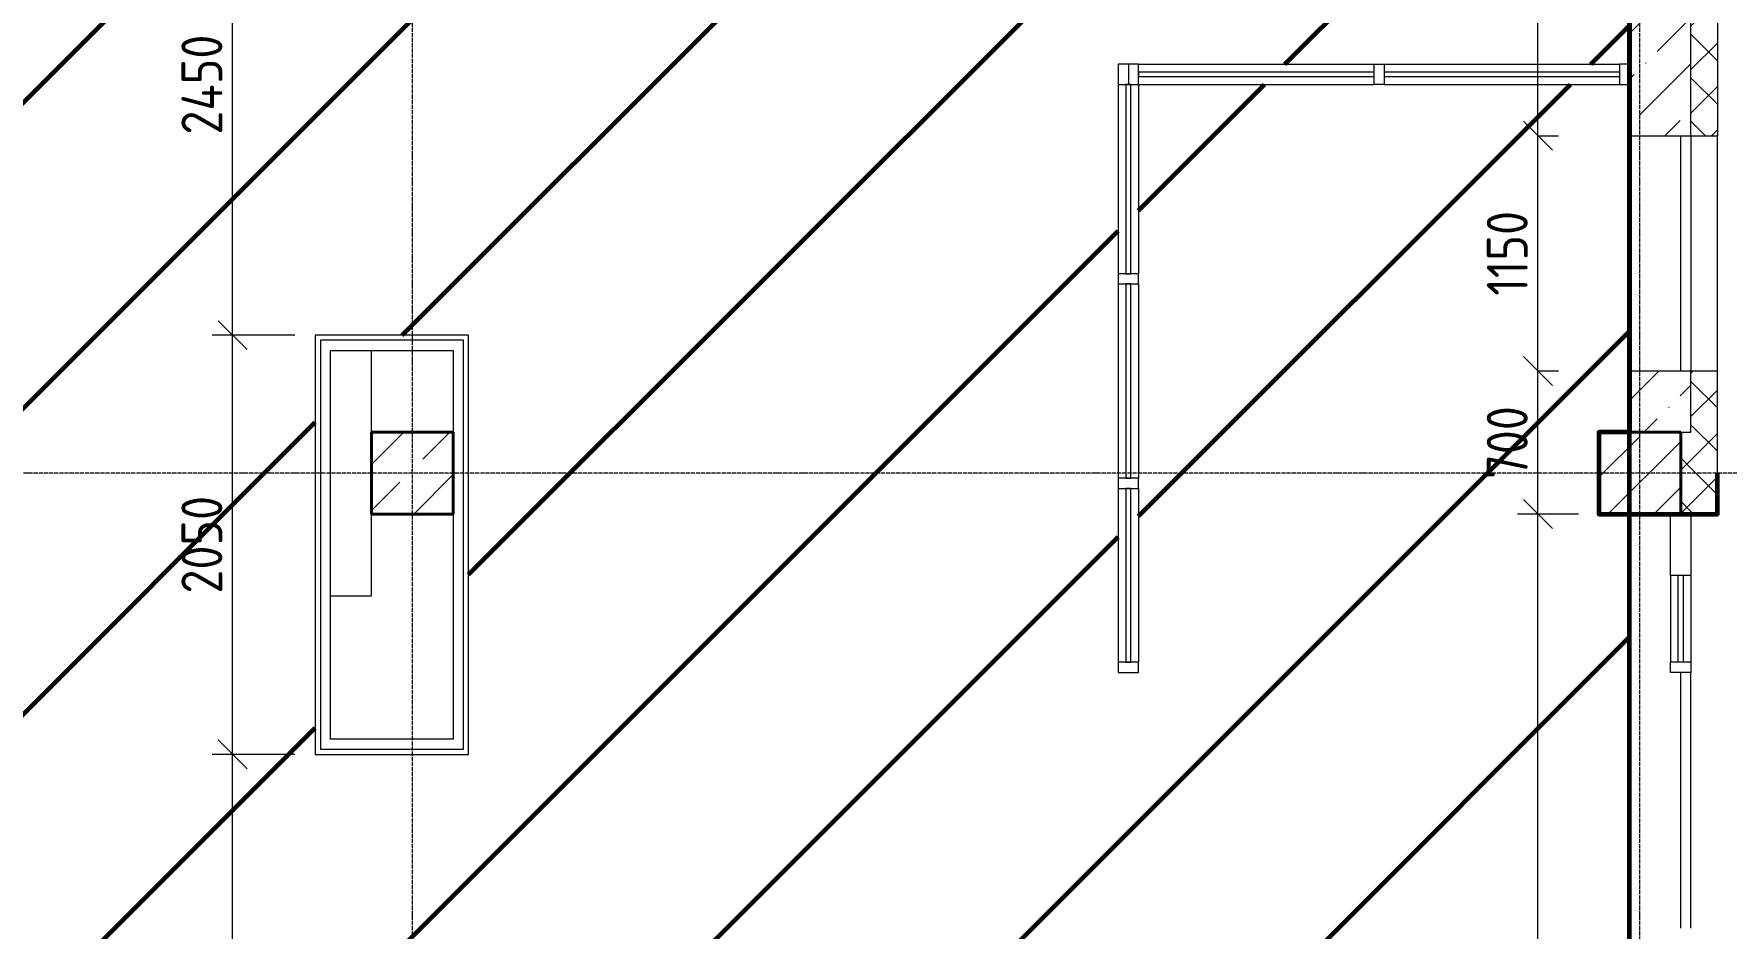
# Model space of a CAD drawing. Header units: millimetres. Extents: x -56773 to 323062, y -262288 to 76460.
# Drawn here: x -9767 to -1494, y -36285 to -31911 of the extents above; entities that cross this region are included whole.
import ezdxf

# ---------------------------------------------------------------- set-up
doc = ezdxf.new("R2010")
doc.units = ezdxf.units.MM
doc.linetypes.add('ADSK_Линия сетки', pattern=[25, 20, -2.5, 0, -2.5])
for name, color, linetype, lineweight in [('1.1)Стяжка керамзит  2 этаж', 5, 'Continuous', 60), ('3.1 Штукатурка внешн стен', 5, 'Continuous', 60), ('Витраж', 7, 'Continuous', 9), ('Несущие колонны', 7, 'Continuous', 18), ('Оси', 7, 'Continuous', 9), ('Панели витража', 7, 'Continuous', 9), ('Перекрытие', 7, 'Continuous', 18), ('Размеры', 7, 'Continuous', 9), ('Стены внутренние', 7, 'Continuous', 18), ('Стены наружные', 7, 'Continuous', 18), ('Стены несущие', 7, 'Continuous', 30), ('Стены отделка', 7, 'Continuous', 30), ('Стены штриховка', 7, 'Continuous', 9)]:
    doc.layers.add(name, color=color, linetype=linetype, lineweight=lineweight)
doc.styles.add('GOST Common_3', font='', dxfattribs={"width": 0.9, "height": 200})
doc.styles.get('GOST Common_3').set_extended_font_data('GOST Common')
doc.dimstyles.new('ADSK_Основной_2_0_1', dxfattribs={"dimscale": 304.8, "dimtxt": 201.142999, "dimasz": 0.463911, "dimexe": 0.328084, "dimexo": 0.328084, "dimgap": 0.164042, "dimtad": 1, "dimdec": 3, "dimrnd": 0.001, "dimdsep": 46, "dimtxsty": 'GOST Common_3', "dimblk1": 'OBLIQUE', "dimblk2": 'OBLIQUE', "dimsah": 1, "dimcen": 0.09, "dimdle": 0.328084, "dimazin": 2, "dimtfac": 1, "dimtdec": 4, "dimtix": 1, "dimtmove": 1, "dimatfit": 3, "dimfxl": 1, "dimtvp": 1, "dimtolj": 1, "dimtzin": 0, "dimlwd": 20, "dimlwe": 20, "dimarcsym": 2})
doc.dimstyles.new('ADSK_Основной_2_0_2', dxfattribs={"dimscale": 304.8, "dimtxt": 201.142999, "dimasz": 0.463911, "dimexe": 0.328084, "dimexo": 0.328084, "dimgap": 0.164042, "dimtad": 1, "dimdec": 3, "dimrnd": 0.001, "dimdsep": 46, "dimtxsty": 'GOST Common_3', "dimblk1": 'OBLIQUE', "dimblk2": 'OBLIQUE', "dimsah": 1, "dimcen": 0.09, "dimdle": 0.328084, "dimazin": 2, "dimtfac": 1, "dimtdec": 4, "dimtix": 1, "dimtmove": 0, "dimatfit": 3, "dimfxl": 1, "dimtvp": 1, "dimtolj": 1, "dimtzin": 0, "dimlwd": 20, "dimlwe": 20, "dimarcsym": 2})
pattern_1 = [(45, (1283.93, -48864.63), (-224.5064, 224.5064), []), (45, (1508.44, -48864.63), (-224.5064, 224.5064), [396.875, -79.375, 3.353, -76.022])]
pattern_2 = [(45, (1283.93, -48864.63), (-106.066, 106.066), []), (135, (1283.93, -48864.63), (-106.066, -106.066), [])]

# ---------------------------------------------------------------- blocks, each defined once
blk = doc.blocks.new('ADSK_КолоннаЖБ_Прямоугольная - 400x400 мм-1807142-Кладочный план 1-го этажа')
at = {"layer": 'Несущие колонны', "lineweight": 40}
for p, q in [((-200, 200), (200, 200)), ((-200, -200), (-200, 200)), ((200, 200), (200, -200)), ((200, -200), (-200, -200))]:
    blk.add_line(p, q, dxfattribs=at)
blk = doc.blocks.new('Прямоугольный импост - 300х100 уширенный профиль-3396089-Кладочный план 1-го этажа')
at = {"layer": 'Витраж', "lineweight": 18}
for p, q in [((0, 50), (-300, 50)), ((-300, 50), (-300, -50)), ((0, 50), (0, -50)), ((-300, -50), (0, -50))]:
    blk.add_line(p, q, dxfattribs=at)
blk = doc.blocks.new('Системная панель - ADSK_Cтеклопакет_25 мм-3521536-Кладочный план 1-го этажа')
at = {"layer": 'Панели витража', "lineweight": 18}
for p, q in [((-575, 12.5), (575, 12.5)), ((-575, -12.5), (-575, 12.5)), ((575, -12.5), (575, 12.5)), ((575, -12.5), (-575, -12.5))]:
    blk.add_line(p, q, dxfattribs=at)
blk = doc.blocks.new('Прямоугольный импост - 300х100 уширенный профиль-3525578-Кладочный план 1-го этажа')
at = {"layer": 'Витраж'}
for p, q in [((-4450, 16805), (-3300, 16805)), ((-4450, 16705), (-3300, 16705))]:
    blk.add_line(p, q, dxfattribs=at)
blk = doc.blocks.new('Прямоугольный импост - 50х100 мм-3521548-Кладочный план 1-го этажа')
at = {"layer": 'Витраж', "lineweight": 18}
for p, q in [((-50, 50), (0, 50)), ((-50, -50), (-50, 50)), ((0, 50), (0, -50)), ((0, -50), (-50, -50))]:
    blk.add_line(p, q, dxfattribs=at)
blk = doc.blocks.new('Квадратный угловой импост - 100х100 мм-3520843-Кладочный план 1-го этажа')
at = {"layer": 'Витраж', "lineweight": 18}
for p, q in [((-50, 50), (50, 50)), ((-50, -50), (-50, 50)), ((50, 50), (50, -50)), ((50, -50), (-50, -50))]:
    blk.add_line(p, q, dxfattribs=at)
blk = doc.blocks.new('Системная панель - ADSK_Cтеклопакет_25-3520712-Кладочный план 1-го этажа')
at = {"layer": 'Панели витража', "lineweight": 18}
for p, q in [((425, 12.5), (-425, 12.5)), ((-425, 12.5), (-425, -12.5)), ((425, -12.5), (425, 12.5)), ((-425, -12.5), (425, -12.5))]:
    blk.add_line(p, q, dxfattribs=at)
blk = doc.blocks.new('Прямоугольный импост - 50х100-V5-Кладочный план 1-го этажа')
at = {"layer": 'Витраж', "lineweight": 18}
for p, q in [((-25, 50), (25, 50)), ((-25, -50), (-25, 50)), ((25, 50), (25, -50)), ((25, -50), (-25, -50))]:
    blk.add_line(p, q, dxfattribs=at)
blk = doc.blocks.new('Прямоугольный импост - 300х100 уширенный профиль-3520708-Кладочный план 1-го этажа')
at = {"layer": 'Витраж'}
for p, q in [((-5750, 14730), (-5750, 13880)), ((-5650, 14730), (-5650, 13880))]:
    blk.add_line(p, q, dxfattribs=at)
blk = doc.blocks.new('Системная панель - ADSK_Cтеклопакет_25-3396093-Кладочный план 1-го этажа')
at = {"layer": 'Панели витража', "lineweight": 18}
for p, q in [((-212.5, 12.5), (212.5, 12.5)), ((-212.5, -12.5), (-212.5, 12.5)), ((212.5, -12.5), (212.5, 12.5)), ((212.5, -12.5), (-212.5, -12.5))]:
    blk.add_line(p, q, dxfattribs=at)
blk = doc.blocks.new('Прямоугольный импост - 300х100 уширенный профиль-3396085-Кладочный план 1-го этажа')
at = {"layer": 'Витраж'}
for p, q in [((-3050, 14305), (-3050, 13880)), ((-2950, 14305), (-2950, 13880))]:
    blk.add_line(p, q, dxfattribs=at)
blk = doc.blocks.new('Прямоугольный импост - 50х100-3396088-Кладочный план 1-го этажа')
at = {"layer": 'Витраж', "lineweight": 18}
for p, q in [((25, 50), (-25, 50)), ((-25, 50), (-25, -50)), ((25, 50), (25, -50)), ((-25, -50), (25, -50))]:
    blk.add_line(p, q, dxfattribs=at)
blk = doc.blocks.new('Системная панель - ADSK_Cтеклопакет_25-3520858-Кладочный план 1-го этажа')
at = {"layer": 'Панели витража', "lineweight": 18}
for p, q in [((475, 12.5), (-475, 12.5)), ((-475, 12.5), (-475, -12.5)), ((475, -12.5), (475, 12.5)), ((-475, -12.5), (475, -12.5))]:
    blk.add_line(p, q, dxfattribs=at)
blk = doc.blocks.new('Прямоугольный импост - 300х100 уширенный профиль-3520853-Кладочный план 1-го этажа')
at = {"layer": 'Витраж'}
for p, q in [((-5750, 15730), (-5750, 14780)), ((-5650, 15730), (-5650, 14780))]:
    blk.add_line(p, q, dxfattribs=at)
blk = doc.blocks.new('Прямоугольный импост - 50х100-V9-Кладочный план 1-го этажа')
at = {"layer": 'Витраж', "lineweight": 18}
for p, q in [((-25, 50), (25, 50)), ((-25, -50), (-25, 50)), ((25, 50), (25, -50)), ((25, -50), (-25, -50))]:
    blk.add_line(p, q, dxfattribs=at)
blk = doc.blocks.new('Системная панель - ADSK_Cтеклопакет_25-3520860-Кладочный план 1-го этажа')
at = {"layer": 'Панели витража', "lineweight": 18}
for p, q in [((462.5, 12.5), (-462.5, 12.5)), ((-462.5, 12.5), (-462.5, -12.5)), ((462.5, -12.5), (462.5, 12.5)), ((-462.5, -12.5), (462.5, -12.5))]:
    blk.add_line(p, q, dxfattribs=at)
blk = doc.blocks.new('Прямоугольный импост - 300х100 уширенный профиль-3520856-Кладочный план 1-го этажа')
at = {"layer": 'Витраж'}
for p, q in [((-5750, 16705), (-5750, 15780)), ((-5650, 16705), (-5650, 15780))]:
    blk.add_line(p, q, dxfattribs=at)
blk = doc.blocks.new('Прямоугольный импост - 50х100 мм-3521226-Кладочный план 1-го этажа')
at = {"layer": 'Витраж', "lineweight": 18}
for p, q in [((0, 50), (-50, 50)), ((-50, 50), (-50, -50)), ((0, 50), (0, -50)), ((-50, -50), (0, -50))]:
    blk.add_line(p, q, dxfattribs=at)
blk = doc.blocks.new('Прямоугольный импост - 50х100 мм-3525556-Кладочный план 1-го этажа')
at = {"layer": 'Витраж', "lineweight": 18}
for p, q in [((25, 50), (-25, 50)), ((-25, 50), (-25, -50)), ((25, 50), (25, -50)), ((-25, -50), (25, -50))]:
    blk.add_line(p, q, dxfattribs=at)
blk = doc.blocks.new('_Oblique')
at = {"color": 0, "linetype": 'ByBlock', "lineweight": -2}
blk.add_line((-0.5, -0.5), (0.5, 0.5), dxfattribs=at)
blk = doc.blocks.new('*D4029')
at = {"layer": 'Defpoints', "color": 0, "transparency": 16777216}
for p in [(-2414, -34259.7), (-2116.1, -34259.7), (-2216.1, -38879.7)]:
    blk.add_point(p, dxfattribs=at)
at = {"layer": 'Размеры', "color": 0, "lineweight": 20, "transparency": 16777216}
for p, q in [((-2414, -38979.7), (-2414, -34159.7)), ((-2216.1, -34259.7), (-2514, -34259.7)), ((-2316.1, -38879.7), (-2514, -38879.7))]:
    blk.add_line(p, q, dxfattribs=at)
at = {"layer": 'Размеры', "color": 0, "lineweight": 20, "transparency": 16777216, "xscale": 141.4, "yscale": 141.4, "zscale": 141.4}
for p, rotation in [((-2414, -34259.7), 90), ((-2414, -38879.7), 270)]:
    blk.add_blockref('_Oblique', p, dxfattribs=dict(at, rotation=rotation))
at = {"layer": 'Размеры', "color": 0, "lineweight": 9, "transparency": 16777216, "insert": (-2564, -36569.7), "char_height": 200, "width": 625.93, "attachment_point": 5, "rotation": 90, "style": 'GOST Common_3'}
blk.add_mtext('\\A1;4620', dxfattribs=at)
blk = doc.blocks.new('*D4030')
at = {"layer": 'Defpoints', "color": 0, "transparency": 16777216}
for p in [(-2514, -33559.7), (-2414, -33559.7), (-2116.1, -34259.7)]:
    blk.add_point(p, dxfattribs=at)
at = {"layer": 'Размеры', "color": 0, "lineweight": 20, "transparency": 16777216}
for p, q in [((-2414, -34359.7), (-2414, -33459.7)), ((-2414, -33559.7), (-2314, -33559.7)), ((-2216.1, -34259.7), (-2514, -34259.7))]:
    blk.add_line(p, q, dxfattribs=at)
at = {"layer": 'Размеры', "color": 0, "lineweight": 20, "transparency": 16777216, "xscale": 141.4, "yscale": 141.4, "zscale": 141.4}
for p, rotation in [((-2414, -33559.7), 90), ((-2414, -34259.7), 270)]:
    blk.add_blockref('_Oblique', p, dxfattribs=dict(at, rotation=rotation))
at = {"layer": 'Размеры', "color": 0, "lineweight": 9, "transparency": 16777216, "insert": (-2564, -33909.7), "char_height": 200, "width": 454.106, "attachment_point": 5, "rotation": 90, "style": 'GOST Common_3'}
blk.add_mtext('\\A1;700', dxfattribs=at)
blk = doc.blocks.new('*D4031')
at = {"layer": 'Defpoints', "color": 0, "transparency": 16777216}
for p in [(-2514, -32409.7), (-2414, -32409.7), (-2514, -33559.7)]:
    blk.add_point(p, dxfattribs=at)
at = {"layer": 'Размеры', "color": 0, "lineweight": 20, "transparency": 16777216}
for p, q in [((-2414, -33659.7), (-2414, -32309.7)), ((-2414, -32409.7), (-2314, -32409.7)), ((-2414, -33559.7), (-2314, -33559.7))]:
    blk.add_line(p, q, dxfattribs=at)
at = {"layer": 'Размеры', "color": 0, "lineweight": 20, "transparency": 16777216, "xscale": 141.4, "yscale": 141.4, "zscale": 141.4}
for p, rotation in [((-2414, -32409.7), 90), ((-2414, -33559.7), 270)]:
    blk.add_blockref('_Oblique', p, dxfattribs=dict(at, rotation=rotation))
at = {"layer": 'Размеры', "color": 0, "lineweight": 9, "transparency": 16777216, "insert": (-2564, -32984.7), "char_height": 200, "width": 515.472, "attachment_point": 5, "rotation": 90, "style": 'GOST Common_3'}
blk.add_mtext('\\A1;1150', dxfattribs=at)
blk = doc.blocks.new('*D4032')
at = {"layer": 'Defpoints', "color": 0, "transparency": 16777216}
for p in [(-2514, -30509.7), (-2414, -30509.7), (-2514, -32409.7)]:
    blk.add_point(p, dxfattribs=at)
at = {"layer": 'Размеры', "color": 0, "lineweight": 20, "transparency": 16777216}
for p, q in [((-2414, -30409.7), (-2414, -30782.3)), ((-2414, -30509.7), (-2314, -30509.7)), ((-2414, -32509.7), (-2414, -31482.3)), ((-2414, -32409.7), (-2314, -32409.7))]:
    blk.add_line(p, q, dxfattribs=at)
at = {"layer": 'Размеры', "color": 0, "lineweight": 20, "transparency": 16777216, "xscale": 141.4, "yscale": 141.4, "zscale": 141.4}
for p, rotation in [((-2414, -30509.7), 90), ((-2414, -32409.7), 270)]:
    blk.add_blockref('_Oblique', p, dxfattribs=dict(at, rotation=rotation))
at = {"layer": 'Размеры', "color": 0, "lineweight": 9, "transparency": 16777216, "insert": (-2725.4, -31412.5), "char_height": 200, "width": 560.473, "attachment_point": 1, "rotation": 90, "line_spacing_factor": 1.022761, "style": 'GOST Common_3'}
blk.add_mtext('\\A1;1900', dxfattribs=at)
blk = doc.blocks.new('*D3914')
at = {"layer": 'Defpoints', "color": 0, "transparency": 16777216}
for p in [(-8795.2, -35434.7), (-8391.1, -35434.7), (-8191.1, -38784.7)]:
    blk.add_point(p, dxfattribs=at)
at = {"layer": 'Размеры', "color": 0, "lineweight": 20, "transparency": 16777216}
for p, q in [((-8795.2, -38884.7), (-8795.2, -35334.7)), ((-8491.1, -35434.7), (-8895.2, -35434.7)), ((-8291.1, -38784.7), (-8895.2, -38784.7))]:
    blk.add_line(p, q, dxfattribs=at)
at = {"layer": 'Размеры', "color": 0, "lineweight": 20, "transparency": 16777216, "xscale": 141.4, "yscale": 141.4, "zscale": 141.4}
for p, rotation in [((-8795.2, -35434.7), 90), ((-8795.2, -38784.7), 270)]:
    blk.add_blockref('_Oblique', p, dxfattribs=dict(at, rotation=rotation))
at = {"layer": 'Размеры', "color": 0, "lineweight": 9, "transparency": 16777216, "insert": (-8945.2, -37109.7), "char_height": 200, "width": 605.475, "attachment_point": 5, "rotation": 90, "style": 'GOST Common_3'}
blk.add_mtext('\\A1;3350', dxfattribs=at)
blk = doc.blocks.new('*D3915')
at = {"layer": 'Defpoints', "color": 0, "transparency": 16777216}
for p in [(-8795.2, -33384.7), (-8391.1, -33384.7), (-8391.1, -35434.7)]:
    blk.add_point(p, dxfattribs=at)
at = {"layer": 'Размеры', "color": 0, "lineweight": 20, "transparency": 16777216}
for p, q in [((-8795.2, -35534.7), (-8795.2, -33284.7)), ((-8491.1, -33384.7), (-8895.2, -33384.7)), ((-8491.1, -35434.7), (-8895.2, -35434.7))]:
    blk.add_line(p, q, dxfattribs=at)
at = {"layer": 'Размеры', "color": 0, "lineweight": 20, "transparency": 16777216, "xscale": 141.4, "yscale": 141.4, "zscale": 141.4}
for p, rotation in [((-8795.2, -33384.7), 90), ((-8795.2, -35434.7), 270)]:
    blk.add_blockref('_Oblique', p, dxfattribs=dict(at, rotation=rotation))
at = {"layer": 'Размеры', "color": 0, "lineweight": 9, "transparency": 16777216, "insert": (-8945.2, -34409.7), "char_height": 200, "width": 605.475, "attachment_point": 5, "rotation": 90, "style": 'GOST Common_3'}
blk.add_mtext('\\A1;2050', dxfattribs=at)
blk = doc.blocks.new('*D3916')
at = {"layer": 'Defpoints', "color": 0, "transparency": 16777216}
for p in [(-8795.2, -30934.7), (-8491.1, -30934.7), (-8391.1, -33384.7)]:
    blk.add_point(p, dxfattribs=at)
at = {"layer": 'Размеры', "color": 0, "lineweight": 20, "transparency": 16777216}
for p, q in [((-8795.2, -33484.7), (-8795.2, -30834.7)), ((-8591.1, -30934.7), (-8895.2, -30934.7)), ((-8491.1, -33384.7), (-8895.2, -33384.7))]:
    blk.add_line(p, q, dxfattribs=at)
at = {"layer": 'Размеры', "color": 0, "lineweight": 20, "transparency": 16777216, "xscale": 141.4, "yscale": 141.4, "zscale": 141.4}
for p, rotation in [((-8795.2, -30934.7), 90), ((-8795.2, -33384.7), 270)]:
    blk.add_blockref('_Oblique', p, dxfattribs=dict(at, rotation=rotation))
at = {"layer": 'Размеры', "color": 0, "lineweight": 9, "transparency": 16777216, "insert": (-8945.2, -32159.7), "char_height": 200, "width": 625.93, "attachment_point": 5, "rotation": 90, "style": 'GOST Common_3'}
blk.add_mtext('\\A1;2450', dxfattribs=at)

msp = doc.modelspace()

# ---------------------------------------------------------------- hatches: boundary and pattern name
at = {"layer": '1.1)Стяжка керамзит  2 этаж', "transparency": 33554687}
h = msp.add_hatch(dxfattribs=at)
h.set_pattern_fill('ANSI31', color=5, scale=333)
h.paths.add_polyline_path([(3658.9343, -39509.6624), (3283.9343, -39509.6624), (1683.9343, -39509.6624), (483.9343, -39509.6624), (-716.0657, -39509.6624), (-1641.0657, -39509.6624), (-1641.0657, -41084.6624), (-2391.0657, -41084.6624), (-2391.0657, -41134.6624), (-2391.0657, -41359.6624), (-2391.0657, -41409.6624), (-2491.0657, -41409.6624), (-2491.0657, -42609.6624), (-2391.0657, -42609.6624), (-2391.0657, -42659.6624), (-2391.0657, -45134.6624), (-2391.0657, -45184.6624), (-2366.0657, -45184.6624), (3658.9343, -45184.6624)])
h.paths.add_polyline_path([(-5466.0657, -50134.6624), (-11741.0657, -50134.6624), (-11741.0657, -55809.6624), (-8116.0657, -55809.6624), (-8116.0657, -55659.6624), (-7716.0657, -55659.6624), (-7716.0657, -55809.6624), (-5466.0657, -55809.6624)])
h.paths.add_polyline_path([(-11741.0657, -53484.6624), (-11866.0657, -53484.6624), (-11866.0657, -53359.6624), (-12591.0657, -53359.6624), (-12591.0657, -52809.6624), (-18266.0657, -52809.6624), (-18266.0657, -55659.6624), (-18116.0657, -55659.6624), (-18116.0657, -55809.6624), (-17516.0657, -55809.6624), (-15916.0657, -55809.6624), (-14716.0657, -55809.6624), (-13116.0657, -55809.6624), (-12591.0657, -55809.6624), (-12591.0657, -54809.6624), (-11866.0657, -54809.6624), (-11866.0657, -54684.6624), (-11741.0657, -54684.6624)])
h.paths.add_polyline_path([(-11741.0657, -50959.6624), (-11866.0657, -50959.6624), (-11866.0657, -50834.6624), (-12591.0657, -50834.6624), (-12591.0657, -49684.6624), (-18116.0657, -49684.6624), (-18116.0657, -50059.6624), (-18266.0657, -50059.6624), (-18266.0657, -50659.6624), (-18266.0657, -52259.6624), (-18266.0657, -52684.6624), (-12591.0657, -52684.6624), (-12591.0657, -52284.6624), (-11866.0657, -52284.6624), (-11866.0657, -52159.6624), (-11741.0657, -52159.6624)])
h.paths.add_polyline_path([(-12591.0657, -48084.6624), (-11866.0657, -48084.6624), (-11866.0657, -47959.6624), (-11741.0657, -47959.6624), (-11741.0657, -46759.6624), (-11866.0657, -46759.6624), (-11866.0657, -46634.6624), (-12591.0657, -46634.6624), (-12591.0657, -45359.6624), (-18116.0657, -45359.6624), (-18116.0657, -45659.6624), (-18266.0657, -45659.6624), (-18266.0657, -46859.6624), (-18266.0657, -48459.6624), (-18266.0657, -49559.6624), (-12591.0657, -49559.6624)])
h.paths.add_polyline_path([(-8241.0657, -49284.6624), (-11741.0657, -49284.6624), (-11741.0657, -50134.6624), (-8241.0657, -50134.6624)])
h.paths.add_polyline_path([(-2491.0657, -39229.6624), (-2506.0657, -39229.6624), (-3396.0657, -39229.6624), (-3446.0657, -39229.6624), (-4366.0657, -39229.6624), (-4416.0657, -39229.6624), (-4466.0657, -39229.6624), (-7641.0657, -39229.6624), (-7641.0657, -40134.6624), (-8191.0657, -40134.6624), (-8191.0657, -39229.6624), (-11616.0657, -39229.6624), (-11616.0657, -42834.6624), (-11741.0657, -42834.6624), (-11741.0657, -49284.6624), (-8241.0657, -49284.6624), (-2491.0657, -49284.6624)])
h.paths.add_polyline_path([(-8191.0657, -45984.6624), (-8191.0657, -44784.6624), (-7391.0657, -44784.6624), (-7391.0657, -45984.6624)], flags=16)
h.paths.add_polyline_path([(-8166.0657, -45959.6624), (-8166.0657, -44809.6624), (-7416.0657, -44809.6624), (-7416.0657, -45959.6624)], flags=0)
h.paths.add_polyline_path([(-8116.0657, -45909.6624), (-8116.0657, -44859.6624), (-7466.0657, -44859.6624), (-7466.0657, -45909.6624)], flags=0)
h.paths.add_polyline_path([(-8116.0657, -45659.6624), (-8116.0657, -45259.6624), (-7716.0657, -45259.6624), (-7716.0657, -45659.6624)], flags=0)
h.paths.add_polyline_path([(-11741.0657, -42834.6624), (-11866.0657, -42834.6624), (-11866.0657, -42709.6624), (-11741.0657, -42709.6624), (-11741.0657, -40234.6624), (-13941.0657, -40234.6624), (-13941.0657, -42709.6624), (-13066.0657, -42709.6624), (-13066.0657, -42834.6624), (-14271.0657, -42834.6624), (-14271.0657, -42709.6624), (-14241.0657, -42709.6624), (-14241.0657, -40509.6624), (-14391.0657, -40509.6624), (-14391.0657, -40384.6624), (-14241.0657, -40384.6624), (-14241.0657, -38334.6624), (-15516.0657, -38334.6624), (-15516.0657, -40384.6624), (-15291.0657, -40384.6624), (-15291.0657, -40509.6624), (-15516.0657, -40509.6624), (-15516.0657, -41509.6624), (-15691.0657, -41509.6624), (-15691.0657, -42709.6624), (-15171.0657, -42709.6624), (-15171.0657, -42834.6624), (-17141.0657, -42834.6624), (-17141.0657, -42709.6624), (-15816.0657, -42709.6624), (-15816.0657, -39784.6624), (-16016.0657, -39784.6624), (-16016.0657, -39734.6624), (-15816.0657, -39734.6624), (-15816.0657, -38134.6624), (-16916.0657, -38134.6624), (-16916.0657, -39734.6624), (-16756.0657, -39734.6624), (-16756.0657, -39784.6624), (-17166.0657, -39784.6624), (-17166.0657, -39734.6624), (-16966.0657, -39734.6624), (-16966.0657, -38134.6624), (-18041.0657, -38134.6624), (-18041.0657, -39734.6624), (-17906.0657, -39734.6624), (-17906.0657, -39784.6624), (-18266.0657, -39784.6624), (-18266.0657, -40259.6624), (-18266.0657, -41859.6624), (-18266.0657, -42709.6624), (-18041.0657, -42709.6624), (-18041.0657, -42834.6624), (-18266.0657, -42834.6624), (-18266.0657, -43059.6624), (-18266.0657, -44659.6624), (-18266.0657, -45234.6624), (-11741.0657, -45234.6624)])
h.paths.add_polyline_path([(-11616.0657, -38084.6624), (-11741.0657, -38084.6624), (-11741.0657, -37859.6624), (-14116.0657, -37859.6624), (-14116.0657, -39834.6624), (-12541.0657, -39834.6624), (-12541.0657, -39234.6624), (-11741.0657, -39234.6624), (-11741.0657, -39229.6624), (-11741.0657, -38984.6624), (-11616.0657, -38984.6624)])
h.paths.add_polyline_path([(-1966.0657, -34259.6624), (-2116.0657, -34259.6624), (-2116.0657, -33859.6624), (-1966.0657, -33859.6624), (-1966.0657, -30509.6624), (-2366.0657, -30509.6624), (-2366.0657, -30384.6624), (-2116.0657, -30384.6624), (-2116.0657, -30059.6624), (-1966.0657, -30059.6624), (-1966.0657, -26369.6624), (-4216.0657, -26369.6624), (-4216.0657, -25109.6624), (-7141.0657, -25109.6624), (-7141.0657, -25334.6624), (-7641.0657, -25334.6624), (-7641.0657, -30384.6624), (-3541.0657, -30384.6624), (-3541.0657, -30059.6624), (-3416.0657, -30059.6624), (-3416.0657, -30384.6624), (-3266.0657, -30384.6624), (-3266.0657, -30509.6624), (-3541.0657, -30509.6624), (-7641.0657, -30509.6624), (-7641.0657, -30934.6624), (-8491.0657, -30934.6624), (-8491.0657, -30909.6624), (-8491.0657, -25109.6624), (-11616.0657, -25109.6624), (-11616.0657, -37734.6624), (-9815.0657, -37734.6624), (-9815.0657, -37859.6624), (-11616.0657, -37859.6624), (-11616.0657, -39229.6624), (-8191.0657, -39229.6624), (-8191.0657, -38784.6624), (-7641.0657, -38784.6624), (-7641.0657, -39229.6624), (-4466.0657, -39229.6624), (-4416.0657, -39229.6624), (-4366.0657, -39229.6624), (-3446.0657, -39229.6624), (-3396.0657, -39229.6624), (-2506.0657, -39229.6624), (-2491.0657, -39229.6624), (-1966.0657, -39229.6624)])
h.paths.add_polyline_path([(-8391.0657, -35434.6624), (-8391.0657, -33384.6624), (-7641.0657, -33384.6624), (-7641.0657, -35434.6624)], flags=16)
h.paths.add_polyline_path([(-8366.0657, -35409.6624), (-8366.0657, -33409.6624), (-7666.0657, -33409.6624), (-7666.0657, -35409.6624)], flags=0)
h.paths.add_polyline_path([(-8316.0657, -35359.6624), (-8316.0657, -33459.6624), (-7716.0657, -33459.6624), (-7716.0657, -35359.6624)], flags=0)
h.paths.add_polyline_path([(-8116.0657, -34259.6624), (-8116.0657, -33859.6624), (-7716.0657, -33859.6624), (-7716.0657, -34259.6624)], flags=0)
h.paths.add_polyline_path([(-4526.6157, -36609.6624), (-4526.6157, -35959.6624), (-4512.6157, -35959.6624), (-4512.6157, -36609.6624)], flags=16)
h.paths.add_polyline_path([(-4466.0657, -36334.6624), (-4466.0657, -36284.6624), (-4366.0657, -36284.6624), (-4366.0657, -36334.6624), (-4366.0657, -37054.6624), (-4366.0657, -37104.6624), (-4466.0657, -37104.6624), (-4466.0657, -37054.6624)], flags=16)
h.paths.add_polyline_path([(-4428.5657, -37054.6624), (-4428.5657, -36334.6624), (-4403.5657, -36334.6624), (-4403.5657, -37054.6624)], flags=0)
h.paths.add_polyline_path([(-4526.6157, -35359.6624), (-4526.6157, -34709.6624), (-4512.6157, -34709.6624), (-4512.6157, -35359.6624)], flags=16)
h.paths.add_polyline_path([(-4466.0657, -38554.6624), (-4366.0657, -38554.6624), (-4366.0657, -38604.6624), (-4366.0657, -39129.6624), (-4416.0657, -39129.6624), (-4466.0657, -39129.6624), (-4466.0657, -38604.6624)], flags=16)
h.paths.add_polyline_path([(-4403.5657, -38604.6624), (-4403.5657, -39129.6624), (-4428.5657, -39129.6624), (-4428.5657, -38604.6624)], flags=0)
h.paths.add_polyline_path([(-4466.0657, -35034.6624), (-4466.0657, -34984.6624), (-4466.0657, -34134.6624), (-4466.0657, -34084.6624), (-4466.0657, -33134.6624), (-4466.0657, -33084.6624), (-4466.0657, -32159.6624), (-4466.0657, -32059.6624), (-4366.0657, -32059.6624), (-3216.0657, -32059.6624), (-3166.0657, -32059.6624), (-2016.0657, -32059.6624), (-1966.0657, -32059.6624), (-1966.0657, -32159.6624), (-2016.0657, -32159.6624), (-3166.0657, -32159.6624), (-3216.0657, -32159.6624), (-4366.0657, -32159.6624), (-4366.0657, -33084.6624), (-4366.0657, -33134.6624), (-4366.0657, -34084.6624), (-4366.0657, -34134.6624), (-4366.0657, -34984.6624), (-4366.0657, -35034.6624)], flags=16)
h.paths.add_polyline_path([(-4428.5657, -34984.6624), (-4428.5657, -34134.6624), (-4403.5657, -34134.6624), (-4403.5657, -34984.6624)], flags=0)
h.paths.add_polyline_path([(-4366.0657, -39167.1624), (-3446.0657, -39167.1624), (-3446.0657, -39192.1624), (-4366.0657, -39192.1624)], flags=16)
h.paths.add_polyline_path([(-4428.5657, -34084.6624), (-4428.5657, -33134.6624), (-4403.5657, -33134.6624), (-4403.5657, -34084.6624)], flags=0)
h.paths.add_polyline_path([(-4428.5657, -33084.6624), (-4428.5657, -32159.6624), (-4416.0657, -32059.6624), (-4366.0657, -32059.6624), (-4366.0657, -32097.1624), (-3216.0657, -32097.1624), (-3216.0657, -32122.1624), (-4366.0657, -32122.1624), (-4366.0657, -32159.6624), (-4403.5657, -32159.6624), (-4403.5657, -33084.6624)], flags=0)
h.paths.add_polyline_path([(-3396.0657, -39167.1624), (-2506.0657, -39167.1624), (-2506.0657, -39192.1624), (-3396.0657, -39192.1624)], flags=16)
h.paths.add_polyline_path([(-2346.0657, -39167.1624), (-2016.0657, -39167.1624), (-2016.0657, -39192.1624), (-2346.0657, -39192.1624)], flags=16)
h.paths.add_polyline_path([(-3166.0657, -32097.1624), (-2016.0657, -32097.1624), (-2016.0657, -32122.1624), (-3166.0657, -32122.1624)], flags=0)
h.paths.add_polyline_path([(-11616.0657, -30934.6624), (-12591.0657, -30934.6624), (-12591.0657, -30284.6624), (-15416.0657, -30284.6624), (-15416.0657, -30909.6624), (-15416.0657, -31909.6624), (-15416.0657, -32709.6624), (-15416.0657, -33709.7905), (-15416.0657, -34059.6624), (-13466.0657, -34059.6624), (-13466.0657, -34259.6624), (-11916.0657, -34259.6624), (-11916.0657, -34059.6624), (-11616.0657, -34059.6624)])
h.paths.add_polyline_path([(-11616.0657, -25109.6624), (-12116.0657, -25109.6624), (-12116.0657, -25259.6624), (-12516.0657, -25259.6624), (-12516.0657, -25109.6624), (-13116.0657, -25109.6624), (-14716.0657, -25109.6624), (-14791.0657, -25109.6624), (-14791.0657, -27634.6624), (-14916.0657, -27634.6624), (-14916.0657, -25109.6624), (-15916.0657, -25109.6624), (-17516.0657, -25109.6624), (-18116.0657, -25109.6624), (-18116.0657, -25259.6624), (-18266.0657, -25259.6624), (-18266.0657, -30159.6624), (-18266.0657, -30259.6624), (-15616.0657, -30259.6624), (-15416.0657, -30259.6624), (-15416.0657, -30159.6624), (-15516.0657, -30159.6624), (-15516.0657, -29734.6624), (-14891.0657, -29734.6624), (-14891.0657, -29684.6624), (-15566.0657, -29684.6624), (-15566.0657, -30159.6624), (-15591.0657, -30159.6624), (-15591.0657, -29659.6624), (-14916.0657, -29659.6624), (-14916.0657, -28834.6624), (-14791.0657, -28834.6624), (-14791.0657, -29934.6624), (-11616.0657, -29934.6624)])
at = {"layer": 'Несущие колонны', "lineweight": 9}
h = msp.add_hatch(dxfattribs=at)
h.set_pattern_fill('FP_3', color=256, style=0, pattern_type=2)
h.set_pattern_definition(pattern_1)
h.paths.add_polyline_path([(-7876.5438, -34259.6624), (-7716.0657, -34259.6624), (-7716.0657, -33859.6624), (-8116.0657, -33859.6624), (-8116.0657, -34259.6624)])
h = msp.add_hatch(dxfattribs=at)
h.set_pattern_fill('FP_3', color=256, style=0, pattern_type=2)
h.set_pattern_definition(pattern_1)
h.paths.add_polyline_path([(-2116.0657, -34259.6624), (-1716.0657, -34259.6624), (-1716.0657, -33859.6624), (-2116.0657, -33859.6624)])
at = {"layer": 'Стены внутренние', "lineweight": 9}
h = msp.add_hatch(dxfattribs=at)
h.set_pattern_fill('FP_1', color=256, style=0, pattern_type=2)
h.set_pattern_definition([(45, (1283.93, -48864.63), (84.1895, 308.696), [396.875, -79.375, 3.353, -76.022])])
h.paths.add_polyline_path([(-1666.0657, -39509.6624), (-1666.0657, -38879.6624), (-1966.0657, -38879.6624), (-1966.0657, -39259.6624), (-1716.0657, -39259.6624), (-1716.0657, -39509.6624)])
h.paths.add_polyline_path([(-1966.0657, -33859.6624), (-1666.0657, -33859.6624), (-1666.0657, -33559.6624), (-1966.0657, -33559.6624)])
h.paths.add_polyline_path([(-1666.0657, -32409.6624), (-1666.0657, -30459.6624), (-1966.0657, -30459.6624), (-1966.0657, -32409.6624)])
h.paths.add_polyline_path([(-1966.0657, -30059.6624), (-1666.0657, -30059.6624), (-1666.0657, -25259.6624), (-1966.0657, -25259.6624), (-1966.0657, -28091.7649)])
at = {"layer": 'Стены наружные', "lineweight": 9}
h = msp.add_hatch(dxfattribs=at)
h.set_pattern_fill('FP_4', color=256, style=0, pattern_type=2)
h.set_pattern_definition(pattern_2)
h.paths.add_polyline_path([(-1666.0657, -39079.6624), (-1536.0657, -39079.6624), (-1536.0657, -38879.6624), (-1666.0657, -38879.6624)])
h.paths.add_polyline_path([(-1536.0657, -34259.6624), (-1536.0657, -33559.6624), (-1666.0657, -33559.6624), (-1666.0657, -34259.6624)])
h.paths.add_polyline_path([(-1536.0657, -32409.6624), (-1536.0657, -25259.6624), (-1666.0657, -25259.6624), (-1666.0657, -32409.6624)])
h = msp.add_hatch(dxfattribs=at)
h.set_pattern_fill('FP_4', color=256, style=0, pattern_type=2)
h.set_pattern_definition(pattern_2)
h.paths.add_polyline_path([(-1716.0657, -34259.6624), (-1666.0657, -34259.6624), (-1666.0657, -33859.6624), (-1716.0657, -33859.6624)])

# ---------------------------------------------------------------- linework, layer by layer
at = {"layer": '1.1)Стяжка керамзит  2 этаж'}
msp.add_lwpolyline([(-11616.0657, -39229.6624), (-1966.0657, -39229.6624), (-1966.0657, -25109.6624), (-11616.0657, -25109.6624)], close=True, dxfattribs=at)
at = {"layer": '3.1 Штукатурка внешн стен'}
msp.add_lwpolyline([(-7141.0657, -25109.6624), (-4216.0657, -25109.6624), (-4216.0657, -26369.6624), (-1966.0657, -26369.6624), (-1966.0657, -30059.6624), (-2116.0657, -30059.6624), (-2116.0657, -30484.6624), (-1966.0657, -30459.6624), (-1966.0657, -33859.6624), (-2116.0657, -33859.6624), (-2116.0657, -34259.6624), (-1536.0657, -34259.6624), (-1536.0657, -34059.6624)], dxfattribs=at)
at = {"layer": 'Несущие колонны', "lineweight": 9}
for p, q in [((-7716.0657, -33859.6624), (-8116.0657, -33859.6624)), ((-8116.0657, -33859.6624), (-8116.0657, -34259.6624)), ((-7716.0657, -34259.6624), (-7716.0657, -33859.6624)), ((-1716.0657, -33859.6624), (-2116.0657, -33859.6624)), ((-2116.0657, -34259.6624), (-2116.0657, -33859.6624)), ((-1716.0657, -33859.6624), (-1716.0657, -34259.6624)), ((-8116.0657, -34259.6624), (-7716.0657, -34259.6624)), ((-1716.0657, -34259.6624), (-2116.0657, -34259.6624))]:
    msp.add_line(p, q, dxfattribs=at)
at = {"layer": 'Оси', "linetype": 'ADSK_Линия сетки', "lineweight": 5}
for p, q in [((-7916.0657, -59838.5137), (-7916.0657, -24363.7173)), ((-1916.0657, -59838.5137), (-1916.0657, -24363.7173)), ((-1213.4695, -34059.6624), (-23956.1623, -34059.6624))]:
    msp.add_line(p, q, dxfattribs=at)
at = {"layer": 'Перекрытие'}
for p, q in [((-1716.0657, -33559.6624), (-1716.0657, -32409.6624)), ((-1666.0657, -32409.6624), (-1666.0657, -33559.6624)), ((-1536.0657, -33559.6624), (-1536.0657, -32409.6624)), ((-8116.0657, -33859.6624), (-8116.0657, -33459.6624)), ((-8116.0657, -34659.6624), (-8116.0657, -34259.6624)), ((-8316.0657, -34659.6624), (-8116.0657, -34659.6624)), ((-1716.0657, -36284.6624), (-1716.0657, -35034.6624)), ((-1666.0657, -36284.6624), (-1666.0657, -35034.6624))]:
    msp.add_line(p, q, dxfattribs=at)
at = {"layer": 'Стены несущие', "lineweight": 9}
for p, q in [((-1966.0657, -32409.6624), (-1966.0657, -30459.6624)), ((-1966.0657, -32409.6624), (-1666.0657, -32409.6624)), ((-8316.0657, -35359.6624), (-8316.0657, -33459.6624)), ((-8316.0657, -33459.6624), (-7716.0657, -33459.6624)), ((-7716.0657, -33459.6624), (-7716.0657, -35359.6624)), ((-1966.0657, -33559.6624), (-1966.0657, -33859.6624)), ((-1966.0657, -33559.6624), (-1666.0657, -33559.6624)), ((-1966.0657, -33859.6624), (-1716.0657, -33859.6624)), ((-7716.0657, -35359.6624), (-8316.0657, -35359.6624))]:
    msp.add_line(p, q, dxfattribs=at)
at = {"layer": 'Стены отделка', "lineweight": 18}
for p, q in [((-1536.0657, -24680.0624), (-1536.0657, -32409.6624)), ((-1666.0657, -32409.6624), (-1536.0657, -32409.6624)), ((-8391.0657, -33384.6624), (-8391.0657, -35434.6624)), ((-7641.0657, -33384.6624), (-8391.0657, -33384.6624)), ((-7641.0657, -35434.6624), (-7641.0657, -33384.6624)), ((-1666.0657, -33559.6624), (-1536.0657, -33559.6624)), ((-1536.0657, -34259.6624), (-1536.0657, -33559.6624)), ((-1716.0657, -34259.6624), (-1716.0657, -33859.6624)), ((-1716.0657, -33859.6624), (-1666.0657, -33859.6624)), ((-1716.0657, -34259.6624), (-1536.0657, -34259.6624)), ((-8391.0657, -35434.6624), (-7641.0657, -35434.6624))]:
    msp.add_line(p, q, dxfattribs=at)
at = {"layer": 'Стены штриховка', "lineweight": 9}
for p, q in [((-1666.0657, -32409.6624), (-1666.0657, -30459.6624)), ((-8366.0657, -33409.6624), (-8366.0657, -35409.6624)), ((-7666.0657, -33409.6624), (-8366.0657, -33409.6624)), ((-7666.0657, -35409.6624), (-7666.0657, -33409.6624)), ((-1666.0657, -33859.6624), (-1666.0657, -33559.6624)), ((-8366.0657, -35409.6624), (-7666.0657, -35409.6624))]:
    msp.add_line(p, q, dxfattribs=at)

# ---------------------------------------------------------------- block references
at = {"layer": 'Витраж', "extrusion": (0, 0, -1), "rotation": 89.99999999999972}
for name, p in [('Квадратный угловой импост - 100х100 мм-3520843-Кладочный план 1-го этажа', (4416.0657, -32109.6624)), ('Прямоугольный импост - 50х100-V9-Кладочный план 1-го этажа', (4416.0657, -33109.6624)), ('Прямоугольный импост - 50х100-V9-Кладочный план 1-го этажа', (4416.0657, -34109.6624)), ('Прямоугольный импост - 50х100-V5-Кладочный план 1-го этажа', (4416.0657, -35009.6624))]:
    msp.add_blockref(name, p, dxfattribs=at)
at = {"layer": 'Витраж', "extrusion": (0, 0, -1)}
msp.add_blockref('Прямоугольный импост - 50х100 мм-3521548-Кладочный план 1-го этажа', (4416.0657, -32109.6624), dxfattribs=at)
at = {"layer": 'Витраж'}
for name, p in [('Прямоугольный импост - 300х100 уширенный профиль-3525578-Кладочный план 1-го этажа', (83.9343, -48864.6314)), ('Прямоугольный импост - 300х100 уширенный профиль-3525578-Кладочный план 1-го этажа', (1283.9343, -48864.6314)), ('Прямоугольный импост - 50х100 мм-3521226-Кладочный план 1-го этажа', (-1966.0657, -32109.6624)), ('Прямоугольный импост - 300х100 уширенный профиль-3520856-Кладочный план 1-го этажа', (1283.9343, -48864.6314)), ('Прямоугольный импост - 300х100 уширенный профиль-3520853-Кладочный план 1-го этажа', (1283.9343, -48864.6314)), ('Прямоугольный импост - 300х100 уширенный профиль-3520708-Кладочный план 1-го этажа', (1283.9343, -48864.6314)), ('Прямоугольный импост - 300х100 уширенный профиль-3396085-Кладочный план 1-го этажа', (1283.9343, -48864.6314))]:
    msp.add_blockref(name, p, dxfattribs=at)
at = {"layer": 'Витраж', "lineweight": 18, "extrusion": (0, 0, -1)}
msp.add_blockref('Прямоугольный импост - 50х100 мм-3525556-Кладочный план 1-го этажа', (3191.0657, -32109.6624), dxfattribs=at)
at = {"layer": 'Витраж', "lineweight": 18, "extrusion": (0, 0, -1), "rotation": 89.99999999999972}
for name, p in [('Прямоугольный импост - 300х100 уширенный профиль-3396089-Кладочный план 1-го этажа', (1716.0657, -34259.6624)), ('Прямоугольный импост - 50х100-3396088-Кладочный план 1-го этажа', (1716.0657, -35009.6624))]:
    msp.add_blockref(name, p, dxfattribs=at)
at = {"layer": 'Несущие колонны', "lineweight": 40, "rotation": 89.9999999999999}
for p in [(-7916.0657, -34059.6624), (-1916.0657, -34059.6624)]:
    msp.add_blockref('ADSK_КолоннаЖБ_Прямоугольная - 400x400 мм-1807142-Кладочный план 1-го этажа', p, dxfattribs=at)
at = {"layer": 'Панели витража', "lineweight": 18}
for name, p, rotation in [('Системная панель - ADSK_Cтеклопакет_25 мм-3521536-Кладочный план 1-го этажа', (-3791.0657, -32109.6624), 180), ('Системная панель - ADSK_Cтеклопакет_25 мм-3521536-Кладочный план 1-го этажа', (-2591.0657, -32109.6624), 180), ('Системная панель - ADSK_Cтеклопакет_25-3396093-Кладочный план 1-го этажа', (-1716.0657, -34772.1624), 90.00000000000031)]:
    msp.add_blockref(name, p, dxfattribs=dict(at, rotation=rotation))
at = {"layer": 'Панели витража', "rotation": 90.00000000000031}
for name, p in [('Системная панель - ADSK_Cтеклопакет_25-3520860-Кладочный план 1-го этажа', (-4416.0657, -32622.1624)), ('Системная панель - ADSK_Cтеклопакет_25-3520858-Кладочный план 1-го этажа', (-4416.0657, -33609.6624)), ('Системная панель - ADSK_Cтеклопакет_25-3520712-Кладочный план 1-го этажа', (-4416.0657, -34559.6624))]:
    msp.add_blockref(name, p, dxfattribs=at)

# ---------------------------------------------------------------- dimensions: what is measured, and where the dimension line sits
at = {"layer": 'Размеры', "lineweight": 9}
dim = msp.add_linear_dim(base=(-2414.0344, -30509.6624), p1=(-2514.0193, -32409.6624), p2=(-2514.0193, -30509.6624), angle=90, dimstyle='ADSK_Основной_2_0_1', override={"dimpost": '<>', "dimfxl": 1900}, dxfattribs=at)
dim.commit()
dim.dimension.update_dxf_attribs({"geometry": '*D4032', "text_midpoint": (-2592.0667, -31132.2991), "dimtype": 160, "text_rotation": 90})
for base, p1, p2, override, picture, middle in [((-8795.1504, -30934.6624), (-8391.0657, -33384.6624), (-8491.0657, -30934.6624), {"dimpost": '<>', "dimfxl": 2452.039967}, '*D3916', (-8945.1504, -32159.6624)), ((-2414.0344, -32409.6624), (-2514.0193, -33559.6624), (-2514.0193, -32409.6624), {"dimpost": '<>', "dimfxl": 1150}, '*D4031', (-2564.0344, -32984.6624)), ((-8795.1504, -33384.6624), (-8391.0657, -35434.6624), (-8391.0657, -33384.6624), {"dimpost": '<>', "dimfxl": 2050}, '*D3915', (-8945.1504, -34409.6624)), ((-2414.0344, -33559.6624), (-2116.0657, -34259.6624), (-2514.0193, -33559.6624), {"dimpost": '<>', "dimfxl": 805.212438}, '*D4030', (-2564.0344, -33909.6624)), ((-2414.0344, -34259.6624), (-2216.0657, -38879.6624), (-2116.0657, -34259.6624), {"dimpost": '<>', "dimfxl": 4621.082124}, '*D4029', (-2564.0344, -36569.6624)), ((-8795.1504, -35434.6624), (-8191.0657, -38784.6624), (-8391.0657, -35434.6624), {"dimpost": '<>', "dimfxl": 3355.964839}, '*D3914', (-8945.1504, -37109.6624))]:
    dim = msp.add_linear_dim(base=base, p1=p1, p2=p2, angle=90, dimstyle='ADSK_Основной_2_0_2', override=override, dxfattribs=at)
    dim.commit()
    dim.dimension.update_dxf_attribs({"geometry": picture, "text_midpoint": middle})

doc.saveas('drawing.dxf')
